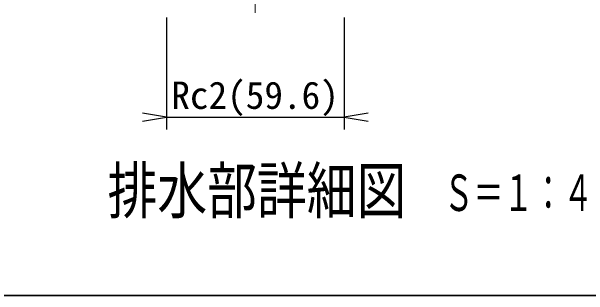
# Model space of a CAD drawing. Units: millimetres, scale not verified, with parts at other scales. Extents: x -1488 to 1365, y -1052 to 870.
# Drawn here: x -1061.4 to -597.8, y -930 to -701.8 of the extents above; entities that cross this region are included whole.
import ezdxf
from ezdxf.enums import TextEntityAlignment as Align

# ---------------------------------------------------------------- set-up
doc = ezdxf.new("R2010")
doc.units = ezdxf.units.MM
doc.header["$LTSCALE"] = 10
doc.linetypes.add('CHAIN2', pattern=[12, 9, -1, 1, -1])
for name, color, linetype, lineweight in [('0-7_枠細線', 171, 'Continuous', 25), ('0-8_枠中線', 5, 'Continuous', 35), ('0-E_極細4', 14, 'Continuous', 15)]:
    doc.layers.add(name, color=color, linetype=linetype, lineweight=lineweight)
doc.layers.add('1-1_寸法4', color=7, linetype='Continuous')
doc.styles.add('ＭＳ ゴシック', font='')
doc.styles.get('ＭＳ ゴシック').set_extended_font_data('MS Gothic')

# ---------------------------------------------------------------- blocks, each defined once
blk = doc.blocks.new('open_arrow')
at = {"color": 0, "linetype": 'Continuous', "lineweight": -2}
blk.add_lwpolyline([(7.5, 1.25), (0, 0), (7.5, -1.25)], dxfattribs=at)

msp = doc.modelspace()

# ---------------------------------------------------------------- linework, layer by layer
at = {"layer": '0-8_枠中線'}
msp.add_lwpolyline([(-1365, -930), (-1365, 870), (1365, 870), (1365, -930)], close=True, dxfattribs=at)
at = {"layer": '0-E_極細4', "linetype": 'CHAIN2'}
msp.add_line((-865.56, -232.96), (-865.56, -709.28), dxfattribs=at)
at = {"layer": '1-1_寸法4'}
for p, q in [((-936.87, -706.62), (-936.87, -796.62)), ((-794.25, -706.62), (-794.25, -796.62)), ((-936.87, -786.62), (-794.25, -786.62))]:
    msp.add_line(p, q, dxfattribs=at)

# ---------------------------------------------------------------- block references
at = {"layer": '1-1_寸法4', "xscale": 2.58, "yscale": 2.58, "rotation": 180}
msp.add_blockref('open_arrow', (-936.87, -786.62), dxfattribs=at)
at = {"layer": '1-1_寸法4', "xscale": 2.58, "yscale": 2.58}
msp.add_blockref('open_arrow', (-794.25, -786.62), dxfattribs=at)

# ---------------------------------------------------------------- texts
at = {"layer": '0-7_枠細線', "style": 'ＭＳ ゴシック'}
for s, height, width, p in [('排水部詳細図', 36.66, 0.8, (-984.27, -875.04)), ('Ｓ＝１：４', 29.33, 0.6, (-714.14, -870.89))]:
    msp.add_text(s, height=height, dxfattribs=dict(at, width=width)).set_placement(p, align=Align.BOTTOM_LEFT)
at = {"layer": '1-1_寸法4', "style": 'ＭＳ ゴシック'}
msp.add_text('Rc2(59.6)', height=21.99, dxfattribs=at).set_placement((-933.06, -786.62), align=Align.BOTTOM_LEFT)

doc.saveas('drawing.dxf')
